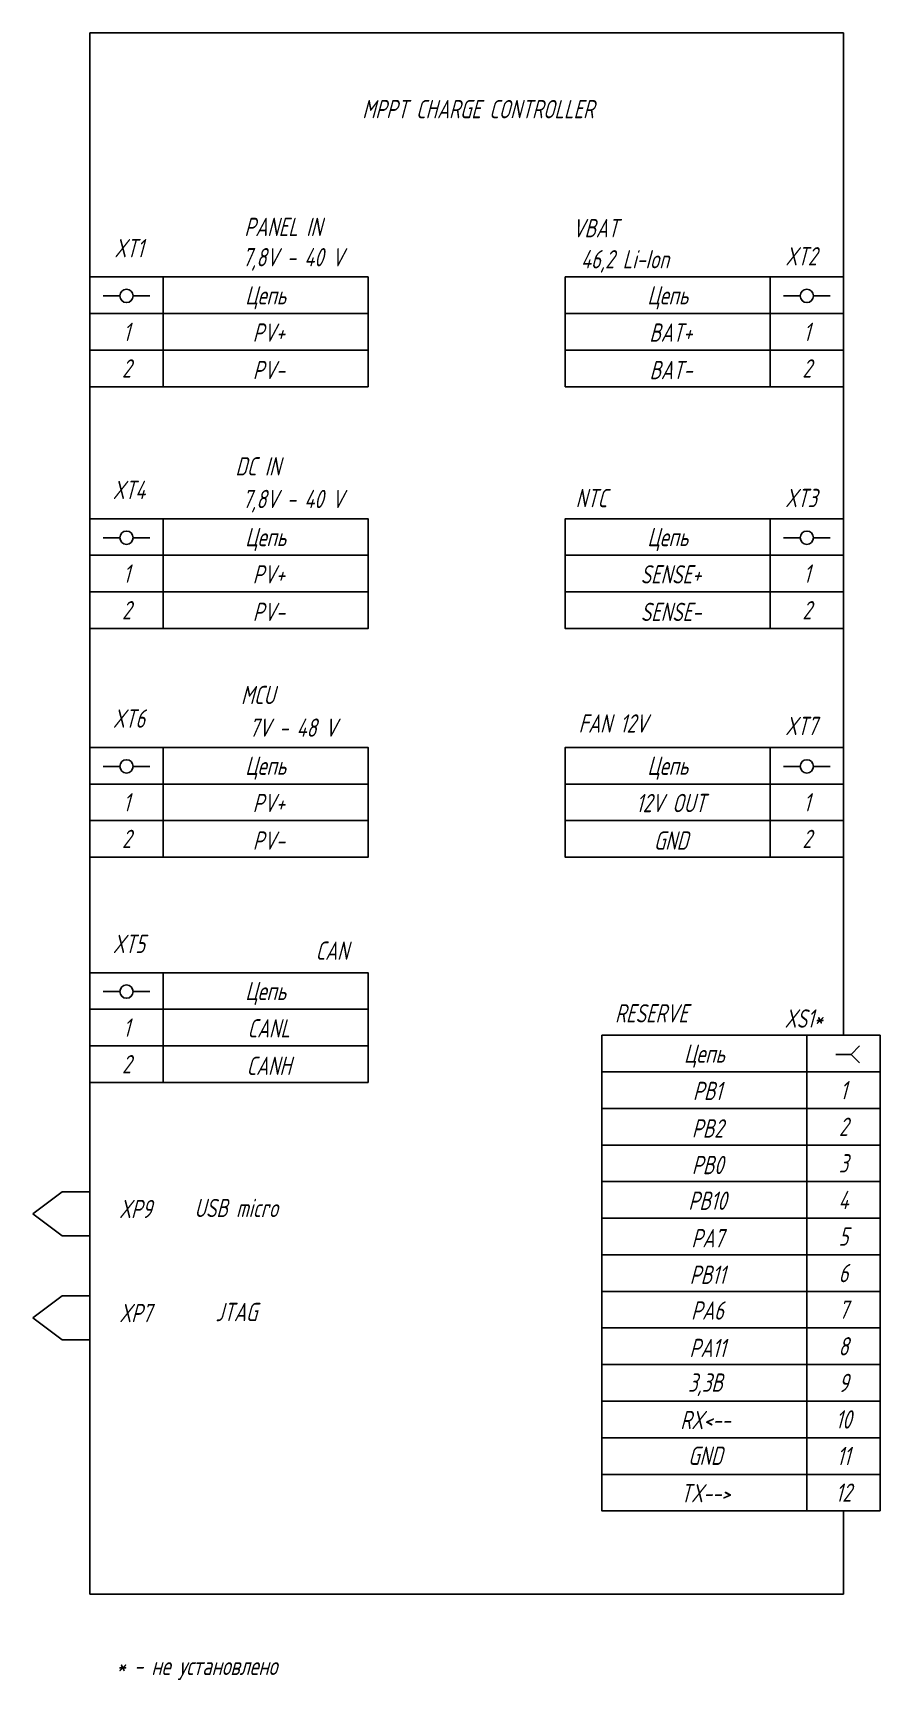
# Model space of a CAD drawing. Header units: inches. Extents: x 5892 to 6008, y -2593 to -2368.
import ezdxf
from ezdxf.enums import TextEntityAlignment as Align

# ---------------------------------------------------------------- set-up
doc = ezdxf.new("R2010")
doc.units = ezdxf.units.IN
doc.header["$MEASUREMENT"] = 0
doc.layers.add('ТЕКСТ', color=17, linetype='Continuous')
doc.styles.add('GOSTW', font='gostw.shx', dxfattribs={"width": 0.8, "oblique": 15, "height": 2.5})
doc.styles.add('ГОСТ', font='gostw.shx', dxfattribs={"width": 0.8, "oblique": 15})

msp = doc.modelspace()

# ---------------------------------------------------------------- linework, layer by layer
at = {"color": 0}
for p, q in [((5900.04, -2368.35), (6002.97, -2368.35)), ((5900.04, -2581.71), (5900.04, -2368.35)), ((6002.97, -2505.33), (6002.97, -2368.35)), ((6002.97, -2581.71), (6002.97, -2570.33)), ((5900.04, -2581.71), (6002.97, -2581.71))]:
    msp.add_line(p, q, dxfattribs=at)
at = {"color": 7}
for p, q in [((5901.87, -2404.29), (5904.13, -2404.29)), ((5905.96, -2404.29), (5908.22, -2404.29)), ((5997.06, -2404.29), (5994.8, -2404.29)), ((6001.14, -2404.29), (5998.88, -2404.29)), ((5901.87, -2437.33), (5904.13, -2437.33)), ((5905.96, -2437.33), (5908.22, -2437.33)), ((5997.06, -2437.33), (5994.8, -2437.33)), ((6001.14, -2437.33), (5998.88, -2437.33)), ((5901.87, -2468.58), (5904.13, -2468.58)), ((5905.96, -2468.58), (5908.22, -2468.58)), ((5997.06, -2468.58), (5994.8, -2468.58)), ((6001.14, -2468.58), (5998.88, -2468.58)), ((5901.87, -2499.36), (5904.13, -2499.36)), ((5905.96, -2499.36), (5908.22, -2499.36)), ((6004.02, -2507.94), (6005.17, -2506.79)), ((6004.02, -2507.94), (6001.93, -2507.94)), ((6004.02, -2507.94), (6005.17, -2509.09))]:
    msp.add_line(p, q, dxfattribs=at)
for p, q in [((5896.26, -2526.73), (5892.26, -2529.73)), ((5896.26, -2526.73), (5900.04, -2526.73)), ((5900.04, -2526.73), (5900.04, -2532.73)), ((5892.26, -2529.73), (5896.26, -2532.73)), ((5900.04, -2532.73), (5896.26, -2532.73)), ((5896.26, -2540.95), (5892.26, -2543.95)), ((5896.26, -2540.95), (5900.04, -2540.95)), ((5900.04, -2540.95), (5900.04, -2546.95)), ((5892.26, -2543.95), (5896.26, -2546.95)), ((5900.04, -2546.95), (5896.26, -2546.95))]:
    msp.add_line(p, q)
for points in [[(5900.04, -2406.7), (5910.04, -2406.7), (5910.04, -2401.7), (5900.04, -2401.7)], [(5910.04, -2401.7), (5938.04, -2401.7), (5938.04, -2406.7), (5910.04, -2406.7)], [(5992.97, -2401.7), (5964.97, -2401.7), (5964.97, -2406.7), (5992.97, -2406.7)], [(6002.97, -2406.7), (5992.97, -2406.7), (5992.97, -2401.7), (6002.97, -2401.7)], [(5900.04, -2411.7), (5910.04, -2411.7), (5910.04, -2406.7), (5900.04, -2406.7)], [(5910.04, -2406.7), (5938.04, -2406.7), (5938.04, -2411.7), (5910.04, -2411.7)], [(5992.97, -2406.7), (5964.97, -2406.7), (5964.97, -2411.7), (5992.97, -2411.7)], [(6002.97, -2411.7), (5992.97, -2411.7), (5992.97, -2406.7), (6002.97, -2406.7)], [(5900.04, -2416.7), (5910.04, -2416.7), (5910.04, -2411.7), (5900.04, -2411.7)], [(5910.04, -2411.7), (5938.04, -2411.7), (5938.04, -2416.7), (5910.04, -2416.7)], [(5992.97, -2411.7), (5964.97, -2411.7), (5964.97, -2416.7), (5992.97, -2416.7)], [(6002.97, -2416.7), (5992.97, -2416.7), (5992.97, -2411.7), (6002.97, -2411.7)], [(5900.04, -2439.74), (5910.04, -2439.74), (5910.04, -2434.74), (5900.04, -2434.74)], [(5910.04, -2434.74), (5938.04, -2434.74), (5938.04, -2439.74), (5910.04, -2439.74)], [(5992.97, -2434.74), (5964.97, -2434.74), (5964.97, -2439.74), (5992.97, -2439.74)], [(6002.97, -2439.74), (5992.97, -2439.74), (5992.97, -2434.74), (6002.97, -2434.74)], [(5900.04, -2444.74), (5910.04, -2444.74), (5910.04, -2439.74), (5900.04, -2439.74)], [(5910.04, -2439.74), (5938.04, -2439.74), (5938.04, -2444.74), (5910.04, -2444.74)], [(5992.97, -2439.74), (5964.97, -2439.74), (5964.97, -2444.74), (5992.97, -2444.74)], [(6002.97, -2444.74), (5992.97, -2444.74), (5992.97, -2439.74), (6002.97, -2439.74)], [(5900.04, -2449.74), (5910.04, -2449.74), (5910.04, -2444.74), (5900.04, -2444.74)], [(5910.04, -2444.74), (5938.04, -2444.74), (5938.04, -2449.74), (5910.04, -2449.74)], [(5992.97, -2444.74), (5964.97, -2444.74), (5964.97, -2449.74), (5992.97, -2449.74)], [(6002.97, -2449.74), (5992.97, -2449.74), (5992.97, -2444.74), (6002.97, -2444.74)], [(5900.04, -2470.99), (5910.04, -2470.99), (5910.04, -2465.99), (5900.04, -2465.99)], [(5910.04, -2465.99), (5938.04, -2465.99), (5938.04, -2470.99), (5910.04, -2470.99)], [(5992.97, -2465.99), (5964.97, -2465.99), (5964.97, -2470.99), (5992.97, -2470.99)], [(6002.97, -2470.99), (5992.97, -2470.99), (5992.97, -2465.99), (6002.97, -2465.99)], [(5900.04, -2475.99), (5910.04, -2475.99), (5910.04, -2470.99), (5900.04, -2470.99)], [(5910.04, -2470.99), (5938.04, -2470.99), (5938.04, -2475.99), (5910.04, -2475.99)], [(5992.97, -2470.99), (5964.97, -2470.99), (5964.97, -2475.99), (5992.97, -2475.99)], [(6002.97, -2475.99), (5992.97, -2475.99), (5992.97, -2470.99), (6002.97, -2470.99)], [(5900.04, -2480.99), (5910.04, -2480.99), (5910.04, -2475.99), (5900.04, -2475.99)], [(5910.04, -2475.99), (5938.04, -2475.99), (5938.04, -2480.99), (5910.04, -2480.99)], [(5992.97, -2475.99), (5964.97, -2475.99), (5964.97, -2480.99), (5992.97, -2480.99)], [(6002.97, -2480.99), (5992.97, -2480.99), (5992.97, -2475.99), (6002.97, -2475.99)], [(5900.04, -2501.78), (5910.04, -2501.78), (5910.04, -2496.78), (5900.04, -2496.78)], [(5910.04, -2496.78), (5938.04, -2496.78), (5938.04, -2501.78), (5910.04, -2501.78)], [(5900.04, -2506.78), (5910.04, -2506.78), (5910.04, -2501.78), (5900.04, -2501.78)], [(5910.04, -2501.78), (5938.04, -2501.78), (5938.04, -2506.78), (5910.04, -2506.78)], [(5900.04, -2511.78), (5910.04, -2511.78), (5910.04, -2506.78), (5900.04, -2506.78)], [(5910.04, -2506.78), (5938.04, -2506.78), (5938.04, -2511.78), (5910.04, -2511.78)], [(5997.97, -2505.33), (5969.97, -2505.33), (5969.97, -2510.33), (5997.97, -2510.33)], [(6007.97, -2510.33), (5997.97, -2510.33), (5997.97, -2505.33), (6007.97, -2505.33)], [(5997.97, -2510.33), (5969.97, -2510.33), (5969.97, -2515.33), (5997.97, -2515.33)], [(6007.97, -2515.33), (5997.97, -2515.33), (5997.97, -2510.33), (6007.97, -2510.33)], [(5997.97, -2515.33), (5969.97, -2515.33), (5969.97, -2520.33), (5997.97, -2520.33)], [(6007.97, -2520.33), (5997.97, -2520.33), (5997.97, -2515.33), (6007.97, -2515.33)], [(5997.97, -2520.33), (5969.97, -2520.33), (5969.97, -2525.33), (5997.97, -2525.33)], [(6007.97, -2525.33), (5997.97, -2525.33), (5997.97, -2520.33), (6007.97, -2520.33)], [(5997.97, -2525.33), (5969.97, -2525.33), (5969.97, -2530.33), (5997.97, -2530.33)], [(6007.97, -2530.33), (5997.97, -2530.33), (5997.97, -2525.33), (6007.97, -2525.33)], [(5997.97, -2530.33), (5969.97, -2530.33), (5969.97, -2535.33), (5997.97, -2535.33)], [(6007.97, -2535.33), (5997.97, -2535.33), (5997.97, -2530.33), (6007.97, -2530.33)], [(5997.97, -2535.33), (5969.97, -2535.33), (5969.97, -2540.33), (5997.97, -2540.33)], [(6007.97, -2540.33), (5997.97, -2540.33), (5997.97, -2535.33), (6007.97, -2535.33)], [(5997.97, -2540.33), (5969.97, -2540.33), (5969.97, -2545.33), (5997.97, -2545.33)], [(6007.97, -2545.33), (5997.97, -2545.33), (5997.97, -2540.33), (6007.97, -2540.33)], [(5997.97, -2545.33), (5969.97, -2545.33), (5969.97, -2550.33), (5997.97, -2550.33)], [(6007.97, -2550.33), (5997.97, -2550.33), (5997.97, -2545.33), (6007.97, -2545.33)], [(5997.97, -2550.33), (5969.97, -2550.33), (5969.97, -2555.33), (5997.97, -2555.33)], [(6007.97, -2555.33), (5997.97, -2555.33), (5997.97, -2550.33), (6007.97, -2550.33)], [(5997.97, -2555.33), (5969.97, -2555.33), (5969.97, -2560.33), (5997.97, -2560.33)], [(6007.97, -2560.33), (5997.97, -2560.33), (5997.97, -2555.33), (6007.97, -2555.33)], [(5997.97, -2560.33), (5969.97, -2560.33), (5969.97, -2565.33), (5997.97, -2565.33)], [(6007.97, -2565.33), (5997.97, -2565.33), (5997.97, -2560.33), (6007.97, -2560.33)], [(5997.97, -2565.33), (5969.97, -2565.33), (5969.97, -2570.33), (5997.97, -2570.33)], [(6007.97, -2570.33), (5997.97, -2570.33), (5997.97, -2565.33), (6007.97, -2565.33)]]:
    msp.add_lwpolyline(points, close=True)
for centre in [(5905.04, -2404.29), (5997.97, -2404.29), (5905.04, -2437.33), (5997.97, -2437.33), (5905.04, -2468.58), (5997.97, -2468.58), (5905.04, -2499.36)]:
    msp.add_circle(centre, 0.911, dxfattribs=at)

# ---------------------------------------------------------------- texts
at = {"style": 'GOSTW', "oblique": 15, "width": 0.9}
for s, p in [('PANEL IN', (5926.43, -2394.86)), ('VBAT', (5969.08, -2395.03)), ('XT1', (5905.37, -2397.76)), ('7,8V - 40 V', (5927.79, -2399)), ('46,2 Li-Ion', (5973.12, -2399.28)), ('XT2', (5997.18, -2398.87)), ('Цепь', (5924.04, -2404.2)), ('Цепь', (5978.97, -2404.2)), ('1', (5905.04, -2409.2)), ('PV+', (5924.46, -2409.3)), ('BAT+', (5979.38, -2409.3)), ('1', (5997.97, -2409.2)), ('2', (5905.04, -2414.2)), ('2', (5997.97, -2414.2)), ('PV-', (5924.47, -2414.42)), ('BAT-', (5979.4, -2414.42)), ('DC IN', (5922.99, -2427.58)), ('XT4', (5905.37, -2430.8)), ('7,8V - 40 V', (5927.79, -2432.04)), ('NTC', (5968.53, -2431.92)), ('XT3', (5997.18, -2431.91)), ('Цепь', (5924.04, -2437.24)), ('Цепь', (5978.97, -2437.24)), ('1', (5905.04, -2442.24)), ('PV+', (5924.46, -2442.34)), ('SENSE+', (5979.38, -2442.34)), ('1', (5997.97, -2442.24)), ('2', (5905.04, -2447.24)), ('PV-', (5924.47, -2447.47)), ('SENSE-', (5979.4, -2447.47)), ('2', (5997.97, -2447.24)), ('MCU', (5922.99, -2458.83)), ('XT6', (5905.37, -2462.05)), ('7V - 48 V', (5927.79, -2463.29)), ('FAN 12V', (5971.5, -2462.72)), ('XT7', (5997.18, -2463.06)), ('Цепь', (5924.04, -2468.49)), ('Цепь', (5978.97, -2468.49)), ('1', (5905.04, -2473.49)), ('PV+', (5924.46, -2473.59)), ('12V OUT', (5979.38, -2473.59)), ('1', (5997.97, -2473.49)), ('2', (5905.04, -2478.49)), ('PV-', (5924.47, -2478.72)), ('GND', (5979.4, -2478.72)), ('2', (5997.97, -2478.49)), ('XT5', (5905.37, -2492.84)), ('CAN', (5933.11, -2493.77)), ('Цепь', (5924.04, -2499.28)), ('RESERVE', (5976.74, -2502.33)), ('XS1*', (5997.53, -2503.04)), ('1', (5905.04, -2504.28)), ('CANL', (5924.46, -2504.38)), ('Цепь', (5983.97, -2507.83)), ('2', (5905.04, -2509.28)), ('CANH', (5924.47, -2509.5)), ('PB1', (5984.38, -2512.94)), ('1', (6002.97, -2512.83)), ('PB2', (5984.4, -2518.06)), ('2', (6002.97, -2517.83)), ('PB0', (5984.4, -2523.06)), ('3', (6002.97, -2522.83)), ('USB micro', (5920.03, -2528.93)), ('PB10', (5984.38, -2527.94)), ('4', (6002.97, -2527.83)), ('XP9', (5906.25, -2529.07)), ('PA7', (5984.4, -2533.06)), ('5', (6002.97, -2532.83)), ('6', (6002.97, -2537.83)), ('PB11', (5984.4, -2538.06)), ('XP7', (5906.25, -2543.29)), ('JTAG', (5920.03, -2543.15)), ('PA6', (5984.38, -2542.94)), ('7', (6002.97, -2542.83)), ('PA11', (5984.4, -2548.06)), ('8', (6002.97, -2547.83)), ('3,3В', (5984.09, -2552.79)), ('9', (6002.97, -2552.83)), ('RX<--', (5984.1, -2557.91)), ('10', (6002.97, -2557.83)), ('GND', (5984.09, -2562.79)), ('11', (6002.97, -2562.83)), ('TX-->', (5984.1, -2567.91)), ('12', (6002.97, -2567.83)), ('* - не установлено', (5914.63, -2591.51))]:
    msp.add_text(s, height=2.5, dxfattribs=at).set_placement(p, align=Align.MIDDLE_CENTER)
at = {"layer": 'ТЕКСТ', "insert": (5921.42, -2380.02), "char_height": 2.5, "width": 63.2924, "attachment_point": 7, "style": 'ГОСТ'}
msp.add_mtext('\\pqc;{\\W0.9;\\C0;MPPT CHARGE CONTROLLER}', dxfattribs=at)

doc.saveas('drawing.dxf')
